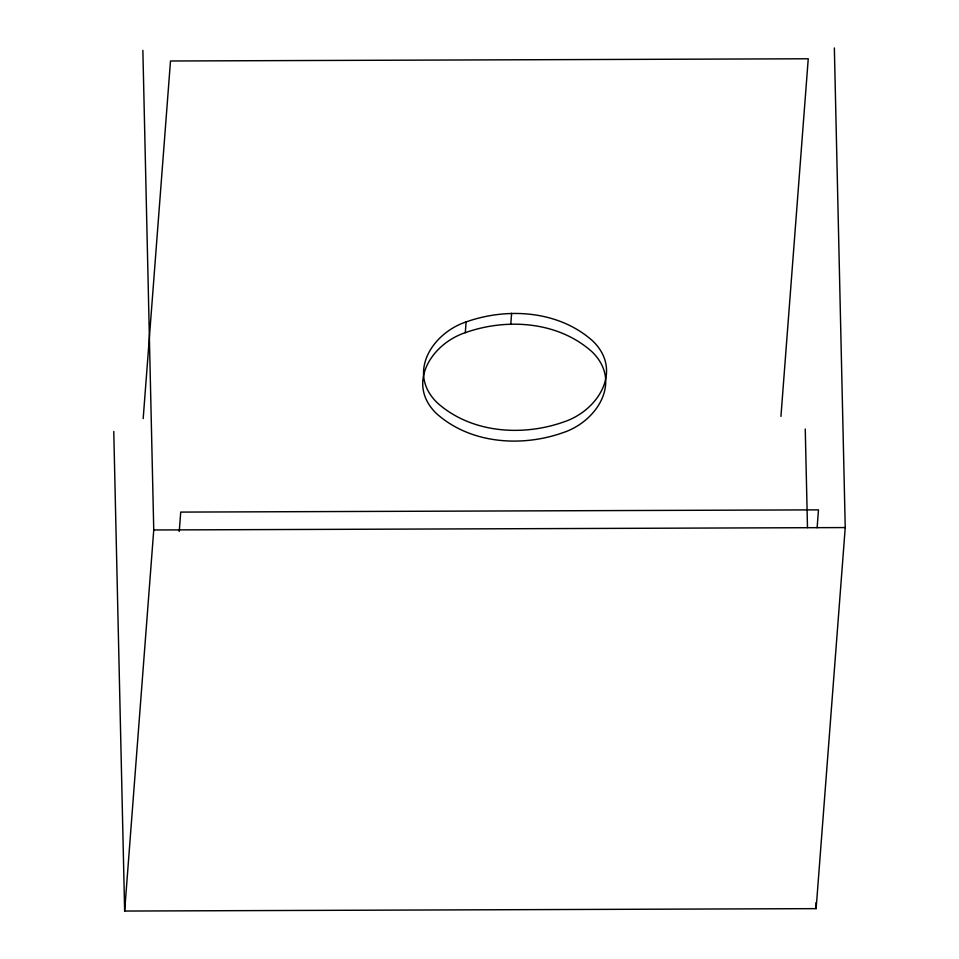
<?xml version="1.0" encoding="UTF-8"?>
<svg xmlns="http://www.w3.org/2000/svg" width="959" height="959" viewBox="0 0 959 959"><rect width="100%" height="100%" fill="white"/><g stroke="black" fill="none" stroke-linecap="round" stroke-linejoin="round"><path stroke-width="1.44" d="M143.179 418.615L170.498 60.992L808.245 58.775L780.938 416.398M834.354 47.95L845.239 527.57L816.133 908.641L124.646 911.05L153.752 529.979L142.867 50.359M179.249 531.466L180.724 512.094L818.483 509.864L817.116 527.75M465.295 332.677C506.927 317.849 558.27 321.385 592.123 351.881C622.511 381.478 597.145 421.397 563.149 432.617C521.516 447.433 470.174 443.909 436.321 413.401C405.921 383.816 431.298 343.897 465.295 332.677L466.11 321.936C507.755 307.12 559.085 310.644 592.938 341.152C623.338 370.737 597.972 410.656 563.964 421.876C522.331 436.705 470.989 433.18 437.136 402.672C406.748 373.087 432.113 333.169 466.11 321.936M510.799 323.986L511.615 313.257M153.752 529.979L845.239 527.57M805.248 429.021L807.49 527.63M816.001 902.659L816.133 908.641M113.761 431.43L124.646 911.05"/></g></svg>
